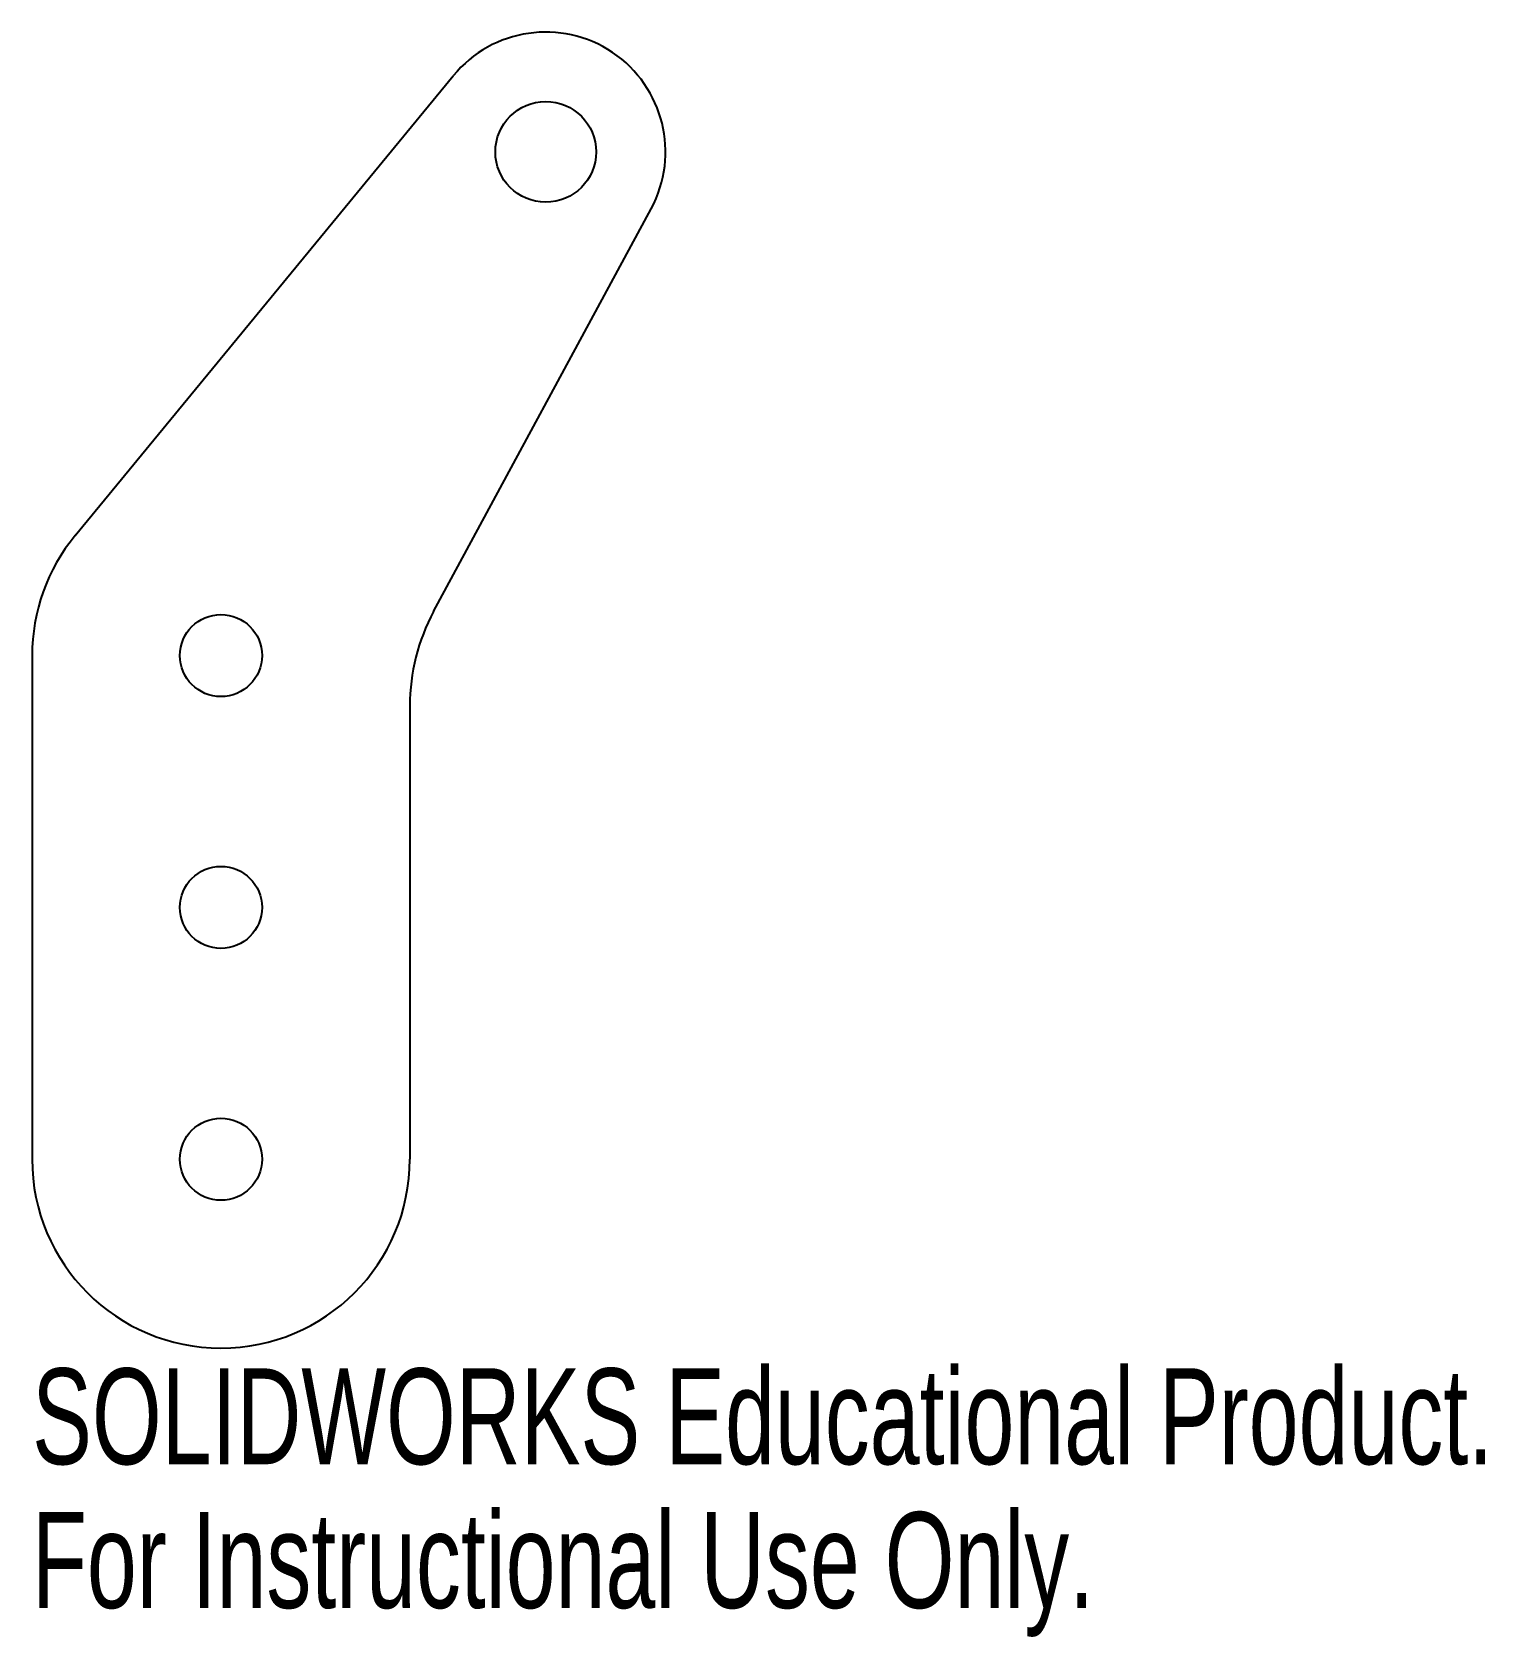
# Model space of a CAD drawing. Header units: millimetres. Extents: x -9.5 to 63.7, y -24.1 to 56.8.
import ezdxf

# ---------------------------------------------------------------- set-up
doc = ezdxf.new("R2010")
doc.units = ezdxf.units.MM
doc.styles.add('SLDTEXTSTYLE0', font='TXT', dxfattribs={"width": 0.7})

msp = doc.modelspace()

# ---------------------------------------------------------------- linework, layer by layer
at = {"color": 7, "linetype": 'Continuous', "lineweight": 25}
for p, q in [((-7.356, 31.451), (11.715, 54.637)), ((10.726, 27.624), (21.694, 47.929)), ((-9.525, 25.4), (-9.525, 0)), ((9.525, 22.872), (9.525, 0))]:
    msp.add_line(p, q, dxfattribs=at)
for centre, radius in [((16.38, 50.8), 2.54), ((0, 25.4), 2.07), ((0, 12.7), 2.07), ((0, 0), 2.07)]:
    msp.add_circle(centre, radius, dxfattribs=at)
for centre, radius, start, end in [((16.38, 50.8), 6.04, 331.62431, 140.56141), ((0, 25.4), 9.525, 140.56141, 180), ((19.525, 22.872), 10, 151.62431, 180), ((0, 0), 9.525, 180, 0)]:
    msp.add_arc(centre, radius, start, end, dxfattribs=at)

# ---------------------------------------------------------------- texts
at = {"color": 7, "linetype": 'Continuous', "char_height": 4.83362, "attachment_point": 1, "style": 'SLDTEXTSTYLE0'}
for s, insert in [('SOLIDWORKS Educational Product.', (-9.525, -10.545)), ('For Instructional Use Only.', (-9.525, -17.795))]:
    msp.add_mtext(s, dxfattribs=dict(at, insert=insert))

doc.saveas('drawing.dxf')
